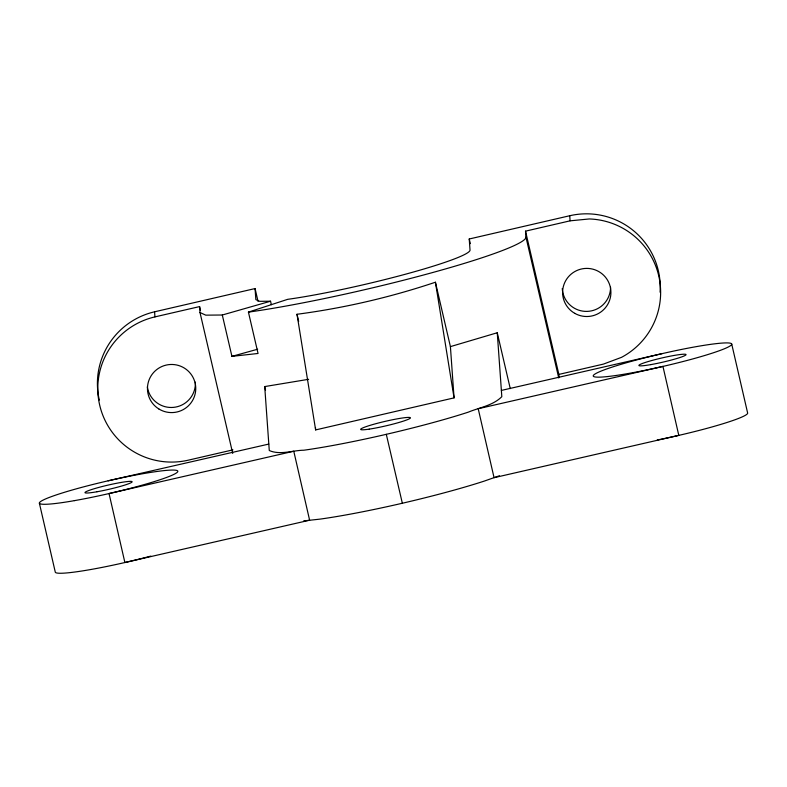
<?xml version="1.0" encoding="UTF-8"?>
<svg xmlns="http://www.w3.org/2000/svg" width="787" height="787" viewBox="0 0 787 787"><rect width="100%" height="100%" fill="white"/><g stroke="black" fill="none" stroke-linecap="round" stroke-linejoin="round"><path stroke-width="1.18" d="M499.43 475.751L484.339 481.073A119.358 10.605 -13.1 0 1 319.906 519.135L303.654 520.915M510.261 388.601L497.256 332.753L450.41 346.624L454.06 397.878L315.636 429.918L297.004 314.269C344.017 308.101 390.46 297.299 435.418 282.228L450.41 346.624M232.932 449.859L188.319 460.169A73.85 73.545 -4.3 0 1 99.693 405.187A73.85 73.545 -4.3 0 1 154.95 316.886L199.583 306.596L200.006 312.537L205.761 315.154L222.298 315.007L231.929 356.363L258.047 353.471L248.426 312.124L287.708 299.326A109.934 9.769 -13.1 0 0 404.567 274.456A109.934 9.769 -13.1 0 0 470.026 250.04L469.239 238.992L569.729 215.736A73.84 73.545 -5.6 0 1 660.077 292.193M222.298 315.007L270.541 301.224L271.358 304.707M231.929 356.363L257.654 349.221M99.31 400.091A73.84 73.535 -4.3 0 1 154.567 311.809L255.067 288.563L258.038 301.332M558.74 377.967L525.942 237.094L525.519 231.152L570.093 220.832L589.325 218.953A73.84 73.545 -5.6 0 1 621.533 357.337L603.442 364.096L558.868 374.415L559.036 376.786M308.632 379.304L264.717 386.574L269.272 450.518C280.083 455.329 292.498 450.351 303.861 450.213A119.358 10.605 -13.1 0 0 468.295 412.152C479.539 407.499 492.967 405.551 501.811 396.697L501.378 390.421L662.044 353.648M108.134 480.808L268.8 444.075M270.541 301.224L259.68 301.323L255.844 299.611L255.067 288.563M525.519 231.152L558.868 374.415M469.239 238.992L470.321 243.636M386.299 434.316L402.344 503.237M297.004 314.269L298.667 321.421M264.717 386.574L265.544 390.136M199.583 306.596L200.419 310.176M731.733 344.135A71.046 6.316 -13 0 1 628.272 373.5A71.046 6.316 -13 0 1 627.485 362.453A71.046 6.316 -13 0 1 731.733 344.135L747.65 413.086A71.046 6.316 -13 0 1 657.224 440.002M200.006 312.537L232.716 453.43M39.35 503.08L55.267 572.031A71.046 6.316 -13 0 0 124.887 562.528L309.616 520.207L293.777 451.236L109.039 493.557L124.887 562.528A71.046 6.316 -13 0 0 150.789 556.114M435.418 282.228L454.06 397.878M154.567 311.809L154.95 316.905M569.729 215.736L570.093 220.832M497.256 332.753L501.378 390.421M315.469 427.479L315.636 429.918M525.942 237.094A167.336 14.874 -13.1 0 1 426.308 274.26A167.336 14.874 -13.1 0 1 248.426 312.124M195.363 382.138A24.151 24.063 -4 0 1 173.573 407.371A24.151 24.063 -4 0 1 147.326 386.81M610.555 287.245A24.151 24.053 -4.1 0 1 587.013 311.396A24.151 24.053 -4.1 0 1 562.272 288.495M662.949 366.408L478.211 408.728L494.059 477.689L678.797 435.368L662.949 366.408M574.766 313.344A24.151 24.053 -4.1 0 0 610.919 292.351A24.151 24.053 -4.1 0 0 574.608 271.672A24.151 24.053 -4.1 0 0 574.766 313.344M158.817 408.945A24.151 24.063 -4 0 0 195.747 389.329A24.151 24.063 -4 0 0 160.243 367.303A24.151 24.063 -4 0 0 158.817 408.945M369.231 429.131A25.578 2.272 -13.1 0 0 410.007 418.399A25.578 2.272 -13.1 0 0 377.376 423.288A25.578 2.272 -13.1 0 0 369.231 429.131M96.949 491.767A24.151 2.145 -13 0 0 132.127 481.782A24.151 2.145 -13 0 0 96.683 488.009A24.151 2.145 -13 0 0 96.949 491.767M74.362 500.65A71.046 6.316 -13 0 0 177.823 471.285A71.046 6.316 -13 0 0 73.575 489.612A71.046 6.316 -13 0 0 74.362 500.65M650.859 364.607A24.151 2.145 -13 0 0 686.038 354.622A24.151 2.145 -13 0 0 650.593 360.849A24.151 2.145 -13 0 0 650.859 364.607"/></g></svg>
